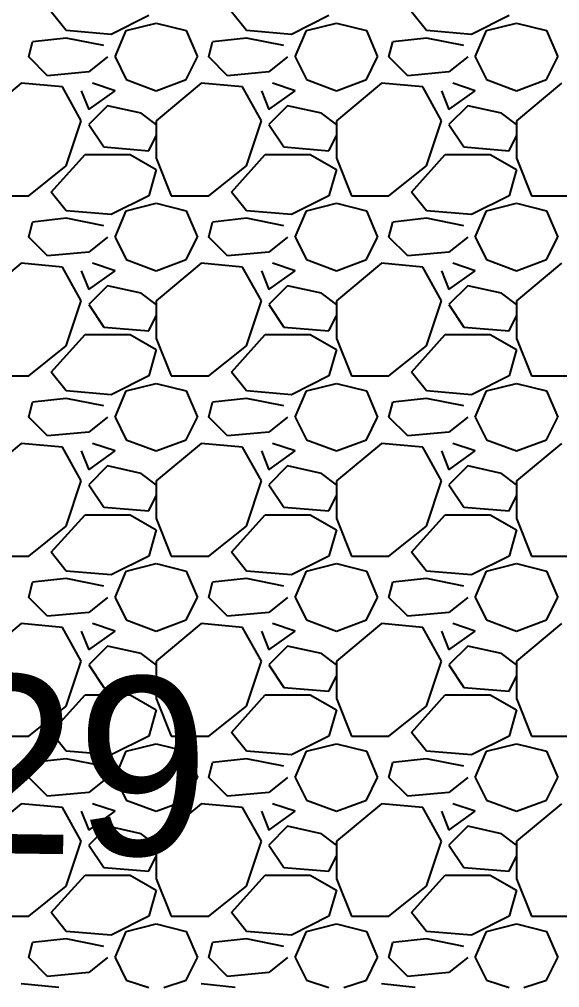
# Model space of a CAD drawing. Header units: metres. Extents: x 1 to 213, y 1 to 147.
# Drawn here: x 68.074 to 69.598, y 134.398 to 137.128 of the extents above; entities that cross this region are included whole.
import ezdxf

# ---------------------------------------------------------------- set-up
doc = ezdxf.new("R2010")
doc.units = ezdxf.units.M
doc.layers.add('00-BASE-ARQUITECTURA', color=8, linetype='Continuous')
doc.layers.add('00-BASE-TEXTO', color=8, linetype='Continuous')

msp = doc.modelspace()

# ---------------------------------------------------------------- linework, layer by layer
at = {"layer": '00-BASE-ARQUITECTURA'}
for points in [[(68.206, 137.0964), (68.1637, 137.1493)], [(68.4389, 137.1388), (68.333, 137.0858)], [(68.714, 137.0964), (68.6717, 137.1493)], [(68.9469, 137.1388), (68.841, 137.0858)], [(69.222, 137.0964), (69.1797, 137.1493)], [(69.4549, 137.1388), (69.349, 137.0858)], [(68.3754, 137.0964), (68.46, 137.1176)], [(68.46, 137.1176), (68.5447, 137.0964)], [(68.8834, 137.0964), (68.968, 137.1176)], [(68.968, 137.1176), (69.0527, 137.0964)], [(69.3914, 137.0964), (69.476, 137.1176)], [(69.476, 137.1176), (69.5607, 137.0964)], [(68.206, 137.0753), (68.1108, 137.0647)], [(68.333, 137.0858), (68.206, 137.0964)], [(68.3119, 137.0541), (68.206, 137.0753)], [(68.3436, 137.0223), (68.3754, 137.0964)], [(68.5447, 137.0964), (68.5764, 137.0223)], [(68.714, 137.0753), (68.6188, 137.0647)], [(68.841, 137.0858), (68.714, 137.0964)], [(68.8199, 137.0541), (68.714, 137.0753)], [(68.8516, 137.0223), (68.8834, 137.0964)], [(69.0527, 137.0964), (69.0844, 137.0223)], [(69.222, 137.0753), (69.1268, 137.0647)], [(69.349, 137.0858), (69.222, 137.0964)], [(69.3279, 137.0541), (69.222, 137.0753)], [(69.3596, 137.0223), (69.3914, 137.0964)], [(69.5607, 137.0964), (69.5924, 137.0223)], [(68.1002, 137.0223), (68.1108, 137.0647)], [(68.6082, 137.0223), (68.6188, 137.0647)], [(69.1162, 137.0223), (69.1268, 137.0647)], [(68.1531, 136.9694), (68.1002, 137.0223)], [(68.3224, 137.0223), (68.2695, 136.98)], [(68.3436, 137.0223), (68.3754, 136.9588)], [(68.5447, 136.9588), (68.5764, 137.0223)], [(68.6611, 136.9694), (68.6082, 137.0223)], [(68.8304, 137.0223), (68.7775, 136.98)], [(68.8516, 137.0223), (68.8834, 136.9588)], [(69.0527, 136.9588), (69.0844, 137.0223)], [(69.1691, 136.9694), (69.1162, 137.0223)], [(69.3384, 137.0223), (69.2855, 136.98)], [(69.3596, 137.0223), (69.3914, 136.9588)], [(69.5607, 136.9588), (69.5924, 137.0223)], [(68.2695, 136.98), (68.1531, 136.9694)], [(68.7775, 136.98), (68.6611, 136.9694)], [(69.2855, 136.98), (69.1691, 136.9694)], [(68.079, 136.9483), (67.952, 136.8424)], [(68.1954, 136.9377), (68.079, 136.9483)], [(68.2484, 136.8424), (68.1954, 136.9377)], [(68.3436, 136.9271), (68.2801, 136.9483)], [(68.3754, 136.9588), (68.46, 136.9271)], [(68.46, 136.9271), (68.5447, 136.9588)], [(68.587, 136.9483), (68.46, 136.8424)], [(68.7034, 136.9377), (68.587, 136.9483)], [(68.7564, 136.8424), (68.7034, 136.9377)], [(68.8516, 136.9271), (68.7881, 136.9483)], [(68.8834, 136.9588), (68.968, 136.9271)], [(68.968, 136.9271), (69.0527, 136.9588)], [(69.095, 136.9483), (68.968, 136.8424)], [(69.2114, 136.9377), (69.095, 136.9483)], [(69.2644, 136.8424), (69.2114, 136.9377)], [(69.3596, 136.9271), (69.2961, 136.9483)], [(69.3914, 136.9588), (69.476, 136.9271)], [(69.476, 136.9271), (69.5607, 136.9588)], [(69.603, 136.9483), (69.476, 136.8424)], [(68.2484, 136.9271), (68.2695, 136.8742)], [(68.2695, 136.8742), (68.3436, 136.9271)], [(68.7564, 136.9271), (68.7775, 136.8742)], [(68.7775, 136.8742), (68.8516, 136.9271)], [(69.2644, 136.9271), (69.2855, 136.8742)], [(69.2855, 136.8742), (69.3596, 136.9271)], [(68.3224, 136.8848), (68.2695, 136.8318)], [(68.4177, 136.8636), (68.3224, 136.8848)], [(68.8304, 136.8848), (68.7775, 136.8318)], [(68.9257, 136.8636), (68.8304, 136.8848)], [(69.3384, 136.8848), (69.2855, 136.8318)], [(69.4337, 136.8636), (69.3384, 136.8848)], [(68.46, 136.8318), (68.4177, 136.8636)], [(68.968, 136.8318), (68.9257, 136.8636)], [(69.476, 136.8318), (69.4337, 136.8636)], [(68.206, 136.7154), (68.2484, 136.8424)], [(68.2695, 136.8318), (68.3119, 136.7683)], [(68.46, 136.8424), (68.46, 136.7366)], [(68.714, 136.7154), (68.7564, 136.8424)], [(68.7775, 136.8318), (68.8199, 136.7683)], [(68.968, 136.8424), (68.968, 136.7366)], [(69.222, 136.7154), (69.2644, 136.8424)], [(69.2855, 136.8318), (69.3279, 136.7683)], [(69.476, 136.8424), (69.476, 136.7366)], [(68.4389, 136.7578), (68.46, 136.8001)], [(68.9469, 136.7578), (68.968, 136.8001)], [(69.4549, 136.7578), (69.476, 136.8001)], [(68.1637, 136.6413), (68.2589, 136.7472)], [(68.2589, 136.7472), (68.3859, 136.7472)], [(68.3119, 136.7683), (68.4389, 136.7578)], [(68.3859, 136.7472), (68.46, 136.7048)], [(68.6717, 136.6413), (68.7669, 136.7472)], [(68.7669, 136.7472), (68.8939, 136.7472)], [(68.8199, 136.7683), (68.9469, 136.7578)], [(68.8939, 136.7472), (68.968, 136.7048)], [(69.1797, 136.6413), (69.2749, 136.7472)], [(69.2749, 136.7472), (69.4019, 136.7472)], [(69.3279, 136.7683), (69.4549, 136.7578)], [(69.4019, 136.7472), (69.476, 136.7048)], [(68.46, 136.7366), (68.5024, 136.6308)], [(68.968, 136.7366), (69.0104, 136.6308)], [(69.476, 136.7366), (69.5184, 136.6308)], [(68.1002, 136.6308), (68.206, 136.7154)], [(68.46, 136.7048), (68.4389, 136.6308)], [(68.6082, 136.6308), (68.714, 136.7154)], [(68.968, 136.7048), (68.9469, 136.6308)], [(69.1162, 136.6308), (69.222, 136.7154)], [(69.476, 136.7048), (69.4549, 136.6308)], [(68.206, 136.5884), (68.1637, 136.6413)], [(68.714, 136.5884), (68.6717, 136.6413)], [(69.222, 136.5884), (69.1797, 136.6413)], [(67.9944, 136.6308), (68.1002, 136.6308)], [(68.4389, 136.6308), (68.333, 136.5778)], [(68.3754, 136.5884), (68.46, 136.6096)], [(68.46, 136.6096), (68.5447, 136.5884)], [(68.5024, 136.6308), (68.6082, 136.6308)], [(68.9469, 136.6308), (68.841, 136.5778)], [(68.8834, 136.5884), (68.968, 136.6096)], [(68.968, 136.6096), (69.0527, 136.5884)], [(69.0104, 136.6308), (69.1162, 136.6308)], [(69.4549, 136.6308), (69.349, 136.5778)], [(69.3914, 136.5884), (69.476, 136.6096)], [(69.476, 136.6096), (69.5607, 136.5884)], [(69.5184, 136.6308), (69.6242, 136.6308)], [(68.333, 136.5778), (68.206, 136.5884)], [(68.3436, 136.5143), (68.3754, 136.5884)], [(68.5447, 136.5884), (68.5764, 136.5143)], [(68.841, 136.5778), (68.714, 136.5884)], [(68.8516, 136.5143), (68.8834, 136.5884)], [(69.0527, 136.5884), (69.0844, 136.5143)], [(69.349, 136.5778), (69.222, 136.5884)], [(69.3596, 136.5143), (69.3914, 136.5884)], [(69.5607, 136.5884), (69.5924, 136.5143)], [(68.1002, 136.5143), (68.1108, 136.5567)], [(68.206, 136.5673), (68.1108, 136.5567)], [(68.3119, 136.5461), (68.206, 136.5673)], [(68.6082, 136.5143), (68.6188, 136.5567)], [(68.714, 136.5673), (68.6188, 136.5567)], [(68.8199, 136.5461), (68.714, 136.5673)], [(69.1162, 136.5143), (69.1268, 136.5567)], [(69.222, 136.5673), (69.1268, 136.5567)], [(69.3279, 136.5461), (69.222, 136.5673)], [(68.1531, 136.4614), (68.1002, 136.5143)], [(68.3224, 136.5143), (68.2695, 136.472)], [(68.3436, 136.5143), (68.3754, 136.4508)], [(68.5447, 136.4508), (68.5764, 136.5143)], [(68.6611, 136.4614), (68.6082, 136.5143)], [(68.8304, 136.5143), (68.7775, 136.472)], [(68.8516, 136.5143), (68.8834, 136.4508)], [(69.0527, 136.4508), (69.0844, 136.5143)], [(69.1691, 136.4614), (69.1162, 136.5143)], [(69.3384, 136.5143), (69.2855, 136.472)], [(69.3596, 136.5143), (69.3914, 136.4508)], [(69.5607, 136.4508), (69.5924, 136.5143)], [(68.2695, 136.472), (68.1531, 136.4614)], [(68.7775, 136.472), (68.6611, 136.4614)], [(69.2855, 136.472), (69.1691, 136.4614)], [(68.3754, 136.4508), (68.46, 136.4191)], [(68.46, 136.4191), (68.5447, 136.4508)], [(68.8834, 136.4508), (68.968, 136.4191)], [(68.968, 136.4191), (69.0527, 136.4508)], [(69.3914, 136.4508), (69.476, 136.4191)], [(69.476, 136.4191), (69.5607, 136.4508)], [(68.079, 136.4403), (67.952, 136.3344)], [(68.1954, 136.4297), (68.079, 136.4403)], [(68.2484, 136.3344), (68.1954, 136.4297)], [(68.2484, 136.4191), (68.2695, 136.3662)], [(68.2695, 136.3662), (68.3436, 136.4191)], [(68.3436, 136.4191), (68.2801, 136.4403)], [(68.587, 136.4403), (68.46, 136.3344)], [(68.7034, 136.4297), (68.587, 136.4403)], [(68.7564, 136.3344), (68.7034, 136.4297)], [(68.7564, 136.4191), (68.7775, 136.3662)], [(68.7775, 136.3662), (68.8516, 136.4191)], [(68.8516, 136.4191), (68.7881, 136.4403)], [(69.095, 136.4403), (68.968, 136.3344)], [(69.2114, 136.4297), (69.095, 136.4403)], [(69.2644, 136.3344), (69.2114, 136.4297)], [(69.2644, 136.4191), (69.2855, 136.3662)], [(69.2855, 136.3662), (69.3596, 136.4191)], [(69.3596, 136.4191), (69.2961, 136.4403)], [(69.603, 136.4403), (69.476, 136.3344)], [(68.3224, 136.3768), (68.2695, 136.3238)], [(68.4177, 136.3556), (68.3224, 136.3768)], [(68.8304, 136.3768), (68.7775, 136.3238)], [(68.9257, 136.3556), (68.8304, 136.3768)], [(69.3384, 136.3768), (69.2855, 136.3238)], [(69.4337, 136.3556), (69.3384, 136.3768)], [(68.206, 136.2074), (68.2484, 136.3344)], [(68.46, 136.3238), (68.4177, 136.3556)], [(68.46, 136.3344), (68.46, 136.2286)], [(68.714, 136.2074), (68.7564, 136.3344)], [(68.968, 136.3238), (68.9257, 136.3556)], [(68.968, 136.3344), (68.968, 136.2286)], [(69.222, 136.2074), (69.2644, 136.3344)], [(69.476, 136.3238), (69.4337, 136.3556)], [(69.476, 136.3344), (69.476, 136.2286)], [(68.2695, 136.3238), (68.3119, 136.2603)], [(68.7775, 136.3238), (68.8199, 136.2603)], [(69.2855, 136.3238), (69.3279, 136.2603)], [(68.4389, 136.2498), (68.46, 136.2921)], [(68.9469, 136.2498), (68.968, 136.2921)], [(69.4549, 136.2498), (69.476, 136.2921)], [(68.3119, 136.2603), (68.4389, 136.2498)], [(68.8199, 136.2603), (68.9469, 136.2498)], [(69.3279, 136.2603), (69.4549, 136.2498)], [(68.1637, 136.1333), (68.2589, 136.2392)], [(68.2589, 136.2392), (68.3859, 136.2392)], [(68.3859, 136.2392), (68.46, 136.1968)], [(68.46, 136.2286), (68.5024, 136.1228)], [(68.6717, 136.1333), (68.7669, 136.2392)], [(68.7669, 136.2392), (68.8939, 136.2392)], [(68.8939, 136.2392), (68.968, 136.1968)], [(68.968, 136.2286), (69.0104, 136.1228)], [(69.1797, 136.1333), (69.2749, 136.2392)], [(69.2749, 136.2392), (69.4019, 136.2392)], [(69.4019, 136.2392), (69.476, 136.1968)], [(69.476, 136.2286), (69.5184, 136.1228)], [(68.1002, 136.1228), (68.206, 136.2074)], [(68.6082, 136.1228), (68.714, 136.2074)], [(69.1162, 136.1228), (69.222, 136.2074)], [(68.46, 136.1968), (68.4389, 136.1228)], [(68.968, 136.1968), (68.9469, 136.1228)], [(69.476, 136.1968), (69.4549, 136.1228)], [(67.9944, 136.1228), (68.1002, 136.1228)], [(68.206, 136.0804), (68.1637, 136.1333)], [(68.4389, 136.1228), (68.333, 136.0698)], [(68.5024, 136.1228), (68.6082, 136.1228)], [(68.714, 136.0804), (68.6717, 136.1333)], [(68.9469, 136.1228), (68.841, 136.0698)], [(69.0104, 136.1228), (69.1162, 136.1228)], [(69.222, 136.0804), (69.1797, 136.1333)], [(69.4549, 136.1228), (69.349, 136.0698)], [(69.5184, 136.1228), (69.6242, 136.1228)], [(68.3754, 136.0804), (68.46, 136.1016)], [(68.46, 136.1016), (68.5447, 136.0804)], [(68.8834, 136.0804), (68.968, 136.1016)], [(68.968, 136.1016), (69.0527, 136.0804)], [(69.3914, 136.0804), (69.476, 136.1016)], [(69.476, 136.1016), (69.5607, 136.0804)], [(68.333, 136.0698), (68.206, 136.0804)], [(68.3436, 136.0063), (68.3754, 136.0804)], [(68.5447, 136.0804), (68.5764, 136.0063)], [(68.841, 136.0698), (68.714, 136.0804)], [(68.8516, 136.0063), (68.8834, 136.0804)], [(69.0527, 136.0804), (69.0844, 136.0063)], [(69.349, 136.0698), (69.222, 136.0804)], [(69.3596, 136.0063), (69.3914, 136.0804)], [(69.5607, 136.0804), (69.5924, 136.0063)], [(68.1002, 136.0063), (68.1108, 136.0487)], [(68.206, 136.0593), (68.1108, 136.0487)], [(68.3119, 136.0381), (68.206, 136.0593)], [(68.6082, 136.0063), (68.6188, 136.0487)], [(68.714, 136.0593), (68.6188, 136.0487)], [(68.8199, 136.0381), (68.714, 136.0593)], [(69.1162, 136.0063), (69.1268, 136.0487)], [(69.222, 136.0593), (69.1268, 136.0487)], [(69.3279, 136.0381), (69.222, 136.0593)], [(68.1531, 135.9534), (68.1002, 136.0063)], [(68.3224, 136.0063), (68.2695, 135.964)], [(68.3436, 136.0063), (68.3754, 135.9429)], [(68.5447, 135.9429), (68.5764, 136.0063)], [(68.6611, 135.9534), (68.6082, 136.0063)], [(68.8304, 136.0063), (68.7775, 135.964)], [(68.8516, 136.0063), (68.8834, 135.9429)], [(69.0527, 135.9429), (69.0844, 136.0063)], [(69.1691, 135.9534), (69.1162, 136.0063)], [(69.3384, 136.0063), (69.2855, 135.964)], [(69.3596, 136.0063), (69.3914, 135.9429)], [(69.5607, 135.9429), (69.5924, 136.0063)], [(68.2695, 135.964), (68.1531, 135.9534)], [(68.7775, 135.964), (68.6611, 135.9534)], [(69.2855, 135.964), (69.1691, 135.9534)], [(68.079, 135.9323), (67.952, 135.8264)], [(68.1954, 135.9217), (68.079, 135.9323)], [(68.3436, 135.9111), (68.2801, 135.9323)], [(68.3754, 135.9429), (68.46, 135.9111)], [(68.46, 135.9111), (68.5447, 135.9429)], [(68.587, 135.9323), (68.46, 135.8264)], [(68.7034, 135.9217), (68.587, 135.9323)], [(68.8516, 135.9111), (68.7881, 135.9323)], [(68.8834, 135.9429), (68.968, 135.9111)], [(68.968, 135.9111), (69.0527, 135.9429)], [(69.095, 135.9323), (68.968, 135.8264)], [(69.2114, 135.9217), (69.095, 135.9323)], [(69.3596, 135.9111), (69.2961, 135.9323)], [(69.3914, 135.9429), (69.476, 135.9111)], [(69.476, 135.9111), (69.5607, 135.9429)], [(69.603, 135.9323), (69.476, 135.8264)], [(68.2484, 135.8264), (68.1954, 135.9217)], [(68.2484, 135.9111), (68.2695, 135.8582)], [(68.2695, 135.8582), (68.3436, 135.9111)], [(68.7564, 135.8264), (68.7034, 135.9217)], [(68.7564, 135.9111), (68.7775, 135.8582)], [(68.7775, 135.8582), (68.8516, 135.9111)], [(69.2644, 135.8264), (69.2114, 135.9217)], [(69.2644, 135.9111), (69.2855, 135.8582)], [(69.2855, 135.8582), (69.3596, 135.9111)], [(68.3224, 135.8688), (68.2695, 135.8158)], [(68.4177, 135.8476), (68.3224, 135.8688)], [(68.46, 135.8158), (68.4177, 135.8476)], [(68.8304, 135.8688), (68.7775, 135.8158)], [(68.9257, 135.8476), (68.8304, 135.8688)], [(68.968, 135.8158), (68.9257, 135.8476)], [(69.3384, 135.8688), (69.2855, 135.8158)], [(69.4337, 135.8476), (69.3384, 135.8688)], [(69.476, 135.8158), (69.4337, 135.8476)], [(68.206, 135.6994), (68.2484, 135.8264)], [(68.2695, 135.8158), (68.3119, 135.7523)], [(68.46, 135.8264), (68.46, 135.7206)], [(68.714, 135.6994), (68.7564, 135.8264)], [(68.7775, 135.8158), (68.8199, 135.7523)], [(68.968, 135.8264), (68.968, 135.7206)], [(69.222, 135.6994), (69.2644, 135.8264)], [(69.2855, 135.8158), (69.3279, 135.7523)], [(69.476, 135.8264), (69.476, 135.7206)], [(68.4389, 135.7418), (68.46, 135.7841)], [(68.9469, 135.7418), (68.968, 135.7841)], [(69.4549, 135.7418), (69.476, 135.7841)], [(68.3119, 135.7523), (68.4389, 135.7418)], [(68.8199, 135.7523), (68.9469, 135.7418)], [(69.3279, 135.7523), (69.4549, 135.7418)], [(68.1637, 135.6253), (68.2589, 135.7312)], [(68.2589, 135.7312), (68.3859, 135.7312)], [(68.3859, 135.7312), (68.46, 135.6889)], [(68.46, 135.7206), (68.5024, 135.6148)], [(68.6717, 135.6253), (68.7669, 135.7312)], [(68.7669, 135.7312), (68.8939, 135.7312)], [(68.8939, 135.7312), (68.968, 135.6889)], [(68.968, 135.7206), (69.0104, 135.6148)], [(69.1797, 135.6253), (69.2749, 135.7312)], [(69.2749, 135.7312), (69.4019, 135.7312)], [(69.4019, 135.7312), (69.476, 135.6889)], [(69.476, 135.7206), (69.5184, 135.6148)], [(68.1002, 135.6148), (68.206, 135.6994)], [(68.46, 135.6889), (68.4389, 135.6148)], [(68.6082, 135.6148), (68.714, 135.6994)], [(68.968, 135.6889), (68.9469, 135.6148)], [(69.1162, 135.6148), (69.222, 135.6994)], [(69.476, 135.6889), (69.4549, 135.6148)], [(68.206, 135.5724), (68.1637, 135.6253)], [(68.714, 135.5724), (68.6717, 135.6253)], [(69.222, 135.5724), (69.1797, 135.6253)], [(67.9944, 135.6148), (68.1002, 135.6148)], [(68.4389, 135.6148), (68.333, 135.5618)], [(68.5024, 135.6148), (68.6082, 135.6148)], [(68.9469, 135.6148), (68.841, 135.5618)], [(69.0104, 135.6148), (69.1162, 135.6148)], [(69.4549, 135.6148), (69.349, 135.5618)], [(69.5184, 135.6148), (69.6242, 135.6148)], [(68.333, 135.5618), (68.206, 135.5724)], [(68.3436, 135.4983), (68.3754, 135.5724)], [(68.3754, 135.5724), (68.46, 135.5936)], [(68.46, 135.5936), (68.5447, 135.5724)], [(68.5447, 135.5724), (68.5764, 135.4983)], [(68.841, 135.5618), (68.714, 135.5724)], [(68.8516, 135.4983), (68.8834, 135.5724)], [(68.8834, 135.5724), (68.968, 135.5936)], [(68.968, 135.5936), (69.0527, 135.5724)], [(69.0527, 135.5724), (69.0844, 135.4983)], [(69.349, 135.5618), (69.222, 135.5724)], [(69.3596, 135.4983), (69.3914, 135.5724)], [(69.3914, 135.5724), (69.476, 135.5936)], [(69.476, 135.5936), (69.5607, 135.5724)], [(69.5607, 135.5724), (69.5924, 135.4983)], [(68.206, 135.5513), (68.1108, 135.5407)], [(68.3119, 135.5301), (68.206, 135.5513)], [(68.714, 135.5513), (68.6188, 135.5407)], [(68.8199, 135.5301), (68.714, 135.5513)], [(69.222, 135.5513), (69.1268, 135.5407)], [(69.3279, 135.5301), (69.222, 135.5513)], [(68.1002, 135.4983), (68.1108, 135.5407)], [(68.6082, 135.4983), (68.6188, 135.5407)], [(69.1162, 135.4983), (69.1268, 135.5407)], [(68.1531, 135.4454), (68.1002, 135.4983)], [(68.3224, 135.4983), (68.2695, 135.456)], [(68.3436, 135.4983), (68.3754, 135.4348)], [(68.5447, 135.4348), (68.5764, 135.4983)], [(68.6611, 135.4454), (68.6082, 135.4983)], [(68.8304, 135.4983), (68.7775, 135.456)], [(68.8516, 135.4983), (68.8834, 135.4348)], [(69.0527, 135.4348), (69.0844, 135.4983)], [(69.1691, 135.4454), (69.1162, 135.4983)], [(69.3384, 135.4983), (69.2855, 135.456)], [(69.3596, 135.4983), (69.3914, 135.4348)], [(69.5607, 135.4348), (69.5924, 135.4983)], [(68.2695, 135.456), (68.1531, 135.4454)], [(68.3754, 135.4348), (68.46, 135.4031)], [(68.46, 135.4031), (68.5447, 135.4348)], [(68.7775, 135.456), (68.6611, 135.4454)], [(68.8834, 135.4348), (68.968, 135.4031)], [(68.968, 135.4031), (69.0527, 135.4348)], [(69.2855, 135.456), (69.1691, 135.4454)], [(69.3914, 135.4348), (69.476, 135.4031)], [(69.476, 135.4031), (69.5607, 135.4348)], [(68.079, 135.4243), (67.952, 135.3184)], [(68.1954, 135.4137), (68.079, 135.4243)], [(68.2484, 135.3184), (68.1954, 135.4137)], [(68.3436, 135.4031), (68.2801, 135.4243)], [(68.587, 135.4243), (68.46, 135.3184)], [(68.7034, 135.4137), (68.587, 135.4243)], [(68.7564, 135.3184), (68.7034, 135.4137)], [(68.8516, 135.4031), (68.7881, 135.4243)], [(69.095, 135.4243), (68.968, 135.3184)], [(69.2114, 135.4137), (69.095, 135.4243)], [(69.2644, 135.3184), (69.2114, 135.4137)], [(69.3596, 135.4031), (69.2961, 135.4243)], [(69.603, 135.4243), (69.476, 135.3184)], [(68.2484, 135.4031), (68.2695, 135.3502)], [(68.2695, 135.3502), (68.3436, 135.4031)], [(68.7564, 135.4031), (68.7775, 135.3502)], [(68.7775, 135.3502), (68.8516, 135.4031)], [(69.2644, 135.4031), (69.2855, 135.3502)], [(69.2855, 135.3502), (69.3596, 135.4031)], [(68.3224, 135.3608), (68.2695, 135.3078)], [(68.4177, 135.3396), (68.3224, 135.3608)], [(68.8304, 135.3608), (68.7775, 135.3078)], [(68.9257, 135.3396), (68.8304, 135.3608)], [(69.3384, 135.3608), (69.2855, 135.3078)], [(69.4337, 135.3396), (69.3384, 135.3608)], [(68.46, 135.3078), (68.4177, 135.3396)], [(68.968, 135.3078), (68.9257, 135.3396)], [(69.476, 135.3078), (69.4337, 135.3396)], [(68.206, 135.1914), (68.2484, 135.3184)], [(68.2695, 135.3078), (68.3119, 135.2443)], [(68.46, 135.3184), (68.46, 135.2126)], [(68.714, 135.1914), (68.7564, 135.3184)], [(68.7775, 135.3078), (68.8199, 135.2443)], [(68.968, 135.3184), (68.968, 135.2126)], [(69.222, 135.1914), (69.2644, 135.3184)], [(69.2855, 135.3078), (69.3279, 135.2443)], [(69.476, 135.3184), (69.476, 135.2126)], [(68.4389, 135.2338), (68.46, 135.2761)], [(68.9469, 135.2338), (68.968, 135.2761)], [(69.4549, 135.2338), (69.476, 135.2761)], [(68.3119, 135.2443), (68.4389, 135.2338)], [(68.8199, 135.2443), (68.9469, 135.2338)], [(69.3279, 135.2443), (69.4549, 135.2338)], [(68.1637, 135.1173), (68.2589, 135.2232)], [(68.2589, 135.2232), (68.3859, 135.2232)], [(68.3859, 135.2232), (68.46, 135.1808)], [(68.6717, 135.1173), (68.7669, 135.2232)], [(68.7669, 135.2232), (68.8939, 135.2232)], [(68.8939, 135.2232), (68.968, 135.1808)], [(69.1797, 135.1173), (69.2749, 135.2232)], [(69.2749, 135.2232), (69.4019, 135.2232)], [(69.4019, 135.2232), (69.476, 135.1808)], [(68.1002, 135.1068), (68.206, 135.1914)], [(68.46, 135.2126), (68.5024, 135.1068)], [(68.6082, 135.1068), (68.714, 135.1914)], [(68.968, 135.2126), (69.0104, 135.1068)], [(69.1162, 135.1068), (69.222, 135.1914)], [(69.476, 135.2126), (69.5184, 135.1068)], [(68.46, 135.1808), (68.4389, 135.1068)], [(68.968, 135.1808), (68.9469, 135.1068)], [(69.476, 135.1808), (69.4549, 135.1068)], [(67.9944, 135.1068), (68.1002, 135.1068)], [(68.206, 135.0644), (68.1637, 135.1173)], [(68.4389, 135.1068), (68.333, 135.0538)], [(68.5024, 135.1068), (68.6082, 135.1068)], [(68.714, 135.0644), (68.6717, 135.1173)], [(68.9469, 135.1068), (68.841, 135.0538)], [(69.0104, 135.1068), (69.1162, 135.1068)], [(69.222, 135.0644), (69.1797, 135.1173)], [(69.4549, 135.1068), (69.349, 135.0538)], [(69.5184, 135.1068), (69.6242, 135.1068)], [(68.3754, 135.0644), (68.46, 135.0856)], [(68.46, 135.0856), (68.5447, 135.0644)], [(68.8834, 135.0644), (68.968, 135.0856)], [(68.968, 135.0856), (69.0527, 135.0644)], [(69.3914, 135.0644), (69.476, 135.0856)], [(69.476, 135.0856), (69.5607, 135.0644)], [(68.333, 135.0538), (68.206, 135.0644)], [(68.3436, 134.9903), (68.3754, 135.0644)], [(68.5447, 135.0644), (68.5764, 134.9903)], [(68.841, 135.0538), (68.714, 135.0644)], [(68.8516, 134.9903), (68.8834, 135.0644)], [(69.0527, 135.0644), (69.0844, 134.9903)], [(69.349, 135.0538), (69.222, 135.0644)], [(69.3596, 134.9903), (69.3914, 135.0644)], [(69.5607, 135.0644), (69.5924, 134.9903)], [(68.1002, 134.9903), (68.1108, 135.0327)], [(68.206, 135.0433), (68.1108, 135.0327)], [(68.3119, 135.0221), (68.206, 135.0433)], [(68.6082, 134.9903), (68.6188, 135.0327)], [(68.714, 135.0433), (68.6188, 135.0327)], [(68.8199, 135.0221), (68.714, 135.0433)], [(69.1162, 134.9903), (69.1268, 135.0327)], [(69.222, 135.0433), (69.1268, 135.0327)], [(69.3279, 135.0221), (69.222, 135.0433)], [(68.1531, 134.9374), (68.1002, 134.9903)], [(68.3224, 134.9903), (68.2695, 134.948)], [(68.3436, 134.9903), (68.3754, 134.9268)], [(68.5447, 134.9268), (68.5764, 134.9903)], [(68.6611, 134.9374), (68.6082, 134.9903)], [(68.8304, 134.9903), (68.7775, 134.948)], [(68.8516, 134.9903), (68.8834, 134.9268)], [(69.0527, 134.9268), (69.0844, 134.9903)], [(69.1691, 134.9374), (69.1162, 134.9903)], [(69.3384, 134.9903), (69.2855, 134.948)], [(69.3596, 134.9903), (69.3914, 134.9268)], [(69.5607, 134.9268), (69.5924, 134.9903)], [(68.2695, 134.948), (68.1531, 134.9374)], [(68.7775, 134.948), (68.6611, 134.9374)], [(69.2855, 134.948), (69.1691, 134.9374)], [(68.079, 134.9163), (67.952, 134.8104)], [(68.1954, 134.9057), (68.079, 134.9163)], [(68.3436, 134.8951), (68.2801, 134.9163)], [(68.3754, 134.9268), (68.46, 134.8951)], [(68.46, 134.8951), (68.5447, 134.9268)], [(68.587, 134.9163), (68.46, 134.8104)], [(68.7034, 134.9057), (68.587, 134.9163)], [(68.8516, 134.8951), (68.7881, 134.9163)], [(68.8834, 134.9268), (68.968, 134.8951)], [(68.968, 134.8951), (69.0527, 134.9268)], [(69.095, 134.9163), (68.968, 134.8104)], [(69.2114, 134.9057), (69.095, 134.9163)], [(69.3596, 134.8951), (69.2961, 134.9163)], [(69.3914, 134.9268), (69.476, 134.8951)], [(69.476, 134.8951), (69.5607, 134.9268)], [(69.603, 134.9163), (69.476, 134.8104)], [(68.2484, 134.8104), (68.1954, 134.9057)], [(68.2484, 134.8951), (68.2695, 134.8422)], [(68.2695, 134.8422), (68.3436, 134.8951)], [(68.7564, 134.8104), (68.7034, 134.9057)], [(68.7564, 134.8951), (68.7775, 134.8422)], [(68.7775, 134.8422), (68.8516, 134.8951)], [(69.2644, 134.8104), (69.2114, 134.9057)], [(69.2644, 134.8951), (69.2855, 134.8422)], [(69.2855, 134.8422), (69.3596, 134.8951)], [(68.3224, 134.8528), (68.2695, 134.7998)], [(68.4177, 134.8316), (68.3224, 134.8528)], [(68.8304, 134.8528), (68.7775, 134.7998)], [(68.9257, 134.8316), (68.8304, 134.8528)], [(69.3384, 134.8528), (69.2855, 134.7998)], [(69.4337, 134.8316), (69.3384, 134.8528)], [(68.206, 134.6834), (68.2484, 134.8104)], [(68.46, 134.7998), (68.4177, 134.8316)], [(68.46, 134.8104), (68.46, 134.7046)], [(68.714, 134.6834), (68.7564, 134.8104)], [(68.968, 134.7998), (68.9257, 134.8316)], [(68.968, 134.8104), (68.968, 134.7046)], [(69.222, 134.6834), (69.2644, 134.8104)], [(69.476, 134.7998), (69.4337, 134.8316)], [(69.476, 134.8104), (69.476, 134.7046)], [(68.2695, 134.7998), (68.3119, 134.7363)], [(68.7775, 134.7998), (68.8199, 134.7363)], [(69.2855, 134.7998), (69.3279, 134.7363)], [(68.4389, 134.7258), (68.46, 134.7681)], [(68.9469, 134.7258), (68.968, 134.7681)], [(69.4549, 134.7258), (69.476, 134.7681)], [(68.3119, 134.7363), (68.4389, 134.7258)], [(68.8199, 134.7363), (68.9469, 134.7258)], [(69.3279, 134.7363), (69.4549, 134.7258)], [(68.1637, 134.6093), (68.2589, 134.7152)], [(68.2589, 134.7152), (68.3859, 134.7152)], [(68.3859, 134.7152), (68.46, 134.6728)], [(68.46, 134.7046), (68.5024, 134.5988)], [(68.6717, 134.6093), (68.7669, 134.7152)], [(68.7669, 134.7152), (68.8939, 134.7152)], [(68.8939, 134.7152), (68.968, 134.6728)], [(68.968, 134.7046), (69.0104, 134.5988)], [(69.1797, 134.6093), (69.2749, 134.7152)], [(69.2749, 134.7152), (69.4019, 134.7152)], [(69.4019, 134.7152), (69.476, 134.6728)], [(69.476, 134.7046), (69.5184, 134.5988)], [(68.1002, 134.5988), (68.206, 134.6834)], [(68.46, 134.6728), (68.4389, 134.5988)], [(68.6082, 134.5988), (68.714, 134.6834)], [(68.968, 134.6728), (68.9469, 134.5988)], [(69.1162, 134.5988), (69.222, 134.6834)], [(69.476, 134.6728), (69.4549, 134.5988)], [(67.9944, 134.5988), (68.1002, 134.5988)], [(68.206, 134.5564), (68.1637, 134.6093)], [(68.4389, 134.5988), (68.333, 134.5458)], [(68.5024, 134.5988), (68.6082, 134.5988)], [(68.714, 134.5564), (68.6717, 134.6093)], [(68.9469, 134.5988), (68.841, 134.5458)], [(69.0104, 134.5988), (69.1162, 134.5988)], [(69.222, 134.5564), (69.1797, 134.6093)], [(69.4549, 134.5988), (69.349, 134.5458)], [(69.5184, 134.5988), (69.6242, 134.5988)], [(68.3754, 134.5564), (68.46, 134.5776)], [(68.46, 134.5776), (68.5447, 134.5564)], [(68.8834, 134.5564), (68.968, 134.5776)], [(68.968, 134.5776), (69.0527, 134.5564)], [(69.3914, 134.5564), (69.476, 134.5776)], [(69.476, 134.5776), (69.5607, 134.5564)], [(68.206, 134.5353), (68.1108, 134.5247)], [(68.333, 134.5458), (68.206, 134.5564)], [(68.3119, 134.5141), (68.206, 134.5353)], [(68.3436, 134.4823), (68.3754, 134.5564)], [(68.5447, 134.5564), (68.5764, 134.4823)], [(68.714, 134.5353), (68.6188, 134.5247)], [(68.841, 134.5458), (68.714, 134.5564)], [(68.8199, 134.5141), (68.714, 134.5353)], [(68.8516, 134.4823), (68.8834, 134.5564)], [(69.0527, 134.5564), (69.0844, 134.4823)], [(69.222, 134.5353), (69.1268, 134.5247)], [(69.349, 134.5458), (69.222, 134.5564)], [(69.3279, 134.5141), (69.222, 134.5353)], [(69.3596, 134.4823), (69.3914, 134.5564)], [(69.5607, 134.5564), (69.5924, 134.4823)], [(68.1002, 134.4823), (68.1108, 134.5247)], [(68.6082, 134.4823), (68.6188, 134.5247)], [(69.1162, 134.4823), (69.1268, 134.5247)], [(68.1531, 134.4294), (68.1002, 134.4823)], [(68.3224, 134.4823), (68.2695, 134.44)], [(68.3436, 134.4823), (68.3754, 134.4188)], [(68.5447, 134.4188), (68.5764, 134.4823)], [(68.6611, 134.4294), (68.6082, 134.4823)], [(68.8304, 134.4823), (68.7775, 134.44)], [(68.8516, 134.4823), (68.8834, 134.4188)], [(69.0527, 134.4188), (69.0844, 134.4823)], [(69.1691, 134.4294), (69.1162, 134.4823)], [(69.3384, 134.4823), (69.2855, 134.44)], [(69.3596, 134.4823), (69.3914, 134.4188)], [(69.5607, 134.4188), (69.5924, 134.4823)], [(68.2695, 134.44), (68.1531, 134.4294)], [(68.7775, 134.44), (68.6611, 134.4294)], [(69.2855, 134.44), (69.1691, 134.4294)], [(68.1849, 134.3977), (68.079, 134.4083)], [(68.3754, 134.4188), (68.4389, 134.3977)], [(68.4812, 134.3977), (68.5447, 134.4188)], [(68.6823, 134.3977), (68.587, 134.4083)], [(68.8834, 134.4188), (68.9469, 134.3977)], [(68.9892, 134.3977), (69.0527, 134.4188)], [(69.1903, 134.3977), (69.095, 134.4083)], [(69.3914, 134.4188), (69.4549, 134.3977)], [(69.4972, 134.3977), (69.5607, 134.4188)]]:
    msp.add_lwpolyline(points, dxfattribs=at)

# ---------------------------------------------------------------- texts
at = {"layer": '00-BASE-TEXTO'}
msp.add_text('29', height=0.50296, rotation=-0.7747, dxfattribs=at).set_placement((67.8568, 134.7787))

doc.saveas('drawing.dxf')
